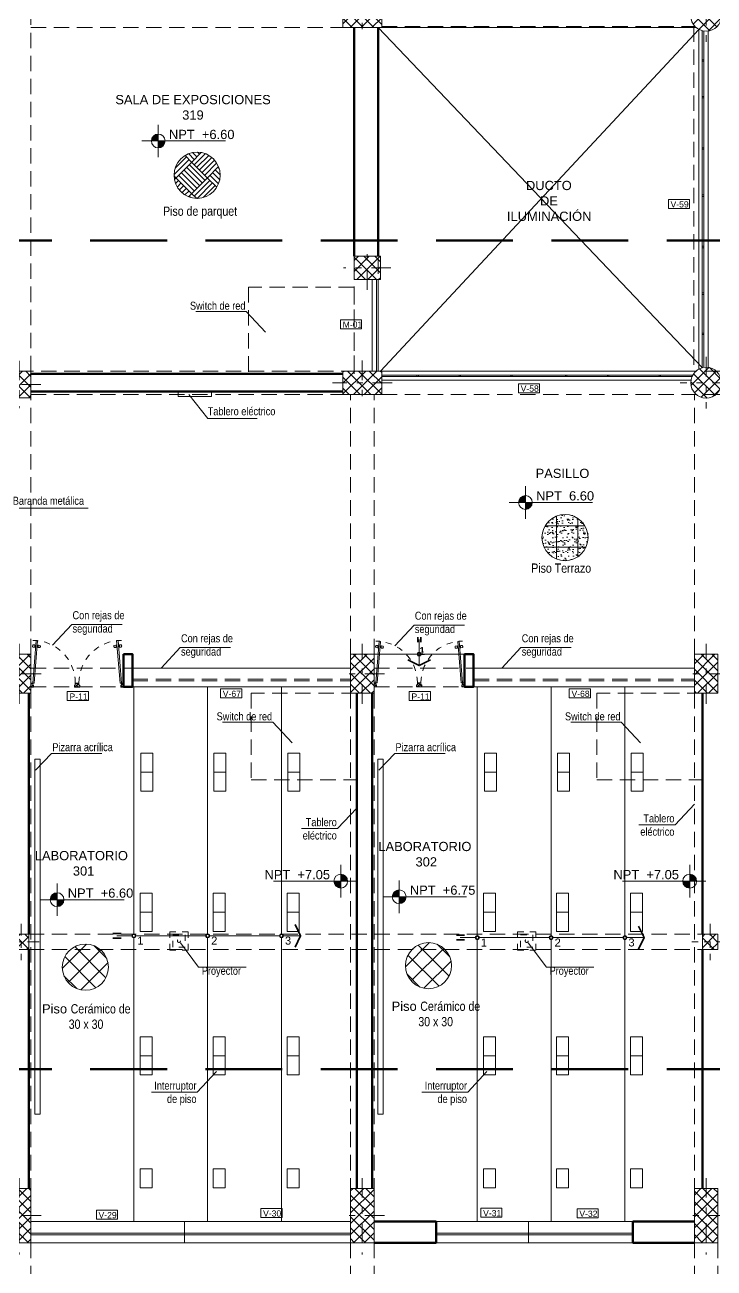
# Model space of a CAD drawing. Header units: inches. Extents: x 140 to 978, y -82 to 38.
# Drawn here: x 773.88 to 785.09, y -11.91 to 8.28 of the extents above; entities that cross this region are included whole.
import ezdxf

# ---------------------------------------------------------------- set-up
doc = ezdxf.new("R2010")
doc.units = ezdxf.units.IN
doc.header["$MEASUREMENT"] = 0
for name, pattern in [('CONTINUA', [0]), ('DASHDOT2', [12.7, 6.35, -3.175, 0, -3.175]), ('DASHED', [0.75, 0.5, -0.25]), ('DASHED2', [0.375, 0.25, -0.125])]:
    doc.linetypes.add(name, pattern=pattern)
doc.layers.get('0').update_dxf_attribs({"lineweight": 0})
for name, color, linetype, lineweight in [('UNSAAC-COLUMNA', 24, 'Continuous', 0), ('UNSAAC-CORTE MURO', 42, 'Continuous', 35), ('UNSAAC-COTA', 48, 'Continuous', 0), ('UNSAAC-EJE COLUMNA', 22, 'DASHDOT2', 0), ('UNSAAC-FACHADA(2DO PLANO)', 7, 'Continuous', 30), ('UNSAAC-LINEA DE CORTE', 7, 'Continuous', 70), ('UNSAAC-LLAMADOS', 88, 'Continuous', 0), ('UNSAAC-MUEBLE', 254, 'Continuous', 0), ('UNSAAC-MURETE', 146, 'Continuous', 20), ('UNSAAC-MUROS', 7, 'Continuous', 70), ('UNSAAC-PISOS', 253, 'Continuous', 0), ('UNSAAC-PROYECCIONES', 38, 'DASHED2', 0), ('UNSAAC-TEXTOS', 250, 'Continuous', 0), ('UNSAAC-TEXTURAS', 250, 'Continuous', 0), ('UNSAAC-VANOS', 24, 'Continuous', 0)]:
    doc.layers.add(name, color=color, linetype=linetype, lineweight=lineweight)
doc.styles.add('5mm', font='GOTHIC.TTF', dxfattribs={"height": 5})
doc.styles.add('narrow', font='')
doc.styles.get("Standard").update_dxf_attribs({"font": 'arial.ttf'})
doc.styles.get('narrow').set_extended_font_data('Arial Narrow', italic=True)
doc.dimstyles.new('1EN75', dxfattribs={"dimtxt": 0.15, "dimasz": 0.06, "dimexe": 0.1, "dimexo": 0.15, "dimgap": 0.025, "dimtad": 1, "dimzin": 1, "dimdsep": 46, "dimtxsty": 'narrow', "dimblk": 'DOT', "dimcen": 0.1, "dimclrd": 256, "dimclre": 256, "dimclrt": 256, "dimaunit": 1, "dimadec": 3, "dimazin": 0, "dimtfac": 1, "dimtmove": 2, "dimatfit": 3, "dimldrblk": 'ARCHTICK', "dimfxl": 0.3, "dimfxlon": 1, "dimtolj": 1, "dimtzin": 0, "dimlwd": 0, "dimlwe": 0, "dimarcsym": 0})

# ---------------------------------------------------------------- blocks, each defined once
blk = doc.blocks.new('PRTX80')
at = {"layer": 'UNSAAC-TEXTOS'}
h = blk.add_hatch(dxfattribs=at)
h.set_pattern_fill('ANSI31', color=256, scale=0.01, style=0)
h.set_pattern_definition([(45, (-1.629623, -4.234902), (-0.02245064, 0.02245064), [])])
h.paths.add_polyline_path([(-0.755, 0.036), (-0.8, 0.036), (-0.8, -0.036), (-0.769, -0.036), (-0.769, 0), (-0.755, 0)])
h.paths.add_polyline_path([(0, 0.036), (-0.045, 0.036), (-0.045, 0), (-0.032, 0), (-0.032, -0.036), (0, -0.036)])
at = {"layer": 'UNSAAC-PROYECCIONES', "ltscale": 0.15}
blk.add_arc((-0.032, -0.036), 0.737, 180, 270, dxfattribs=at)
at = {"layer": 'UNSAAC-TEXTOS'}
for p, q in [((-0.165, -0.662), (-0.166, -0.669)), ((-0.162, -0.67), (-0.166, -0.669)), ((-0.162, -0.662), (-0.165, -0.662)), ((-0.161, -0.651), (-0.163, -0.681)), ((-0.13, -0.688), (-0.16, -0.685)), ((-0.127, -0.65), (-0.157, -0.648)), ((-0.124, -0.658), (-0.126, -0.68)), ((-0.126, -0.68), (-0.126, -0.684)), ((-0.11, -0.682), (-0.126, -0.68)), ((-0.123, -0.654), (-0.124, -0.658)), ((-0.108, -0.659), (-0.124, -0.658)), ((-0.085, -0.684), (-0.07, -0.685)), ((-0.083, -0.661), (-0.068, -0.663)), ((-0.068, -0.663), (-0.07, -0.685)), ((-0.07, -0.685), (-0.07, -0.689)), ((-0.068, -0.659), (-0.068, -0.663)), ((-0.067, -0.693), (-0.037, -0.695)), ((-0.064, -0.655), (-0.034, -0.658)), ((-0.03, -0.662), (-0.033, -0.692)), ((-0.032, -0.681), (-0.028, -0.681)), ((-0.031, -0.673), (-0.028, -0.673)), ((-0.028, -0.673), (-0.028, -0.681))]:
    blk.add_line(p, q, dxfattribs=at)
for points in [[(-0.8, 0.036), (-0.755, 0.036), (-0.755, 0), (-0.769, 0), (-0.769, -0.036), (-0.8, -0.036), (-0.8, 0.036)], [(-0.045, 0.036), (0, 0.036), (0, -0.036), (-0.032, -0.036), (-0.032, 0), (-0.045, 0), (-0.045, 0.036)]]:
    blk.add_lwpolyline(points, dxfattribs=at)
blk.add_lwpolyline([(-0.056, -0.034), (-0.032, -0.036), (-0.093, -0.77), (-0.117, -0.768)], close=True, dxfattribs=at)
for centre, start, end in [((-0.16, -0.681), 175.2462, 265.2462), ((-0.157, -0.651), 85.2462, 175.2462), ((-0.13, -0.684), 265.2462, 355.2462), ((-0.127, -0.654), 355.2462, 85.2462), ((-0.067, -0.689), 175.2462, 265.2462), ((-0.064, -0.659), 85.2462, 175.2462), ((-0.037, -0.691), 265.2462, 355.2462), ((-0.034, -0.662), 355.2462, 85.2462)]:
    blk.add_arc(centre, 0.00375, start, end, dxfattribs=at)
blk = doc.blocks.new('A$C1DC20D96')
at = {"layer": 'UNSAAC-MUEBLE', "xscale": -1.167239801663273, "yscale": 1.167239801663273, "zscale": 1.167239801663273, "rotation": 180}
blk.add_blockref('PRTX80', (0, 0.034), dxfattribs=at)
blk = doc.blocks.new('colum2')
at = {"layer": 'UNSAAC-TEXTURAS'}
h = blk.add_hatch(dxfattribs=at)
h.set_pattern_fill('ANSI37', color=256)
h.paths.add_polyline_path([(872.373, 198.546), (872.373, 198.421), (872.498, 198.421), (872.498, 198.546)])
h.paths.add_polyline_path([(872.498, 198.421), (872.623, 198.421), (872.623, 198.546), (872.498, 198.546)])
h.paths.add_polyline_path([(872.498, 198.296), (872.623, 198.296), (872.623, 198.421), (872.498, 198.421)])
h.paths.add_polyline_path([(872.498, 198.421), (872.373, 198.421), (872.373, 198.296), (872.498, 198.296)])
at = {"layer": 'UNSAAC-COLUMNA'}
blk.add_lwpolyline([(872.373, 198.546), (872.623, 198.546), (872.623, 198.296), (872.373, 198.296)], close=True, dxfattribs=at)
at = {"layer": 'UNSAAC-EJE COLUMNA', "ltscale": 0.03}
for p, q in [((872.498, 198.716), (872.498, 198.126)), ((872.793, 198.421), (872.203, 198.421))]:
    blk.add_line(p, q, dxfattribs=at)
blk = doc.blocks.new('c3')
at = {"layer": 'UNSAAC-TEXTURAS'}
h = blk.add_hatch(dxfattribs=at)
h.set_pattern_fill('ANSI37', color=256)
h.set_pattern_definition([(45, (-850.00334, -183.11182), (-0.088388348, 0.088388348), []), (135, (-850.00334, -183.11182), (-0.088388348, -0.088388348), [])])
h.paths.add_polyline_path([(0.188, 0.43), (0, 0.43), (0, 0.215), (0.188, 0.215)])
h.paths.add_polyline_path([(0.38, 0.389), (0.375, 0.43), (0.188, 0.43), (0.188, 0.215), (0.38, 0.215)])
h.paths.add_polyline_path([(0.38, 0.215), (0.188, 0.215), (0.188, 0), (0.38, 0)])
h.paths.add_polyline_path([(0.188, 0.215), (0, 0.215), (0, 0.099), (0, 0), (0.188, 0)])
at = {"layer": 'UNSAAC-COLUMNA'}
blk.add_lwpolyline([(0, 0.43), (0.38, 0.43), (0.38, 0), (0, 0)], close=True, dxfattribs=at)
at = {"layer": 'UNSAAC-EJE COLUMNA', "ltscale": 0.05}
for p, q in [((0.19, 0.6), (0.19, -0.17)), ((0.545, 0.215), (-0.17, 0.215))]:
    blk.add_line(p, q, dxfattribs=at)
blk = doc.blocks.new('c7')
at = {"layer": 'UNSAAC-TEXTURAS'}
h = blk.add_hatch(dxfattribs=at)
h.set_pattern_fill('ANSI37', color=256)
h.set_pattern_definition([(45, (-861.40334, -189.35103), (-0.088388348, 0.088388348), []), (135, (-861.40334, -189.35103), (-0.088388348, -0.088388348), [])])
h.paths.add_polyline_path([(0, 0.25), (0, 0), (0.25, 0, 0.414214)])
h.paths.add_polyline_path([(0, -0.25, 0.414214), (0.25, 0), (0, 0)])
h.paths.add_polyline_path([(0, -0.25), (0, 0), (-0.25, 0, 0.414214)])
h.paths.add_polyline_path([(0, 0), (0, 0.25, 0.414214), (-0.25, 0)])
at = {"layer": 'UNSAAC-COLUMNA'}
blk.add_circle((0, 0), 0.25, dxfattribs=at)
at = {"layer": 'UNSAAC-EJE COLUMNA', "ltscale": 0.05}
for p, q in [((0, 0.42), (0, -0.42)), ((0.42, 0), (-0.42, 0))]:
    blk.add_line(p, q, dxfattribs=at)
blk = doc.blocks.new('cs1')
at = {"layer": 'UNSAAC-TEXTURAS'}
h = blk.add_hatch(dxfattribs=at)
h.set_pattern_fill('ANSI37', color=256)
h.paths.add_polyline_path([(850.008, 169.826), (850.198, 169.826), (850.198, 170.266), (850.008, 170.266)])
h.paths.add_polyline_path([(850.198, 169.826), (850.388, 169.826), (850.388, 170.266), (850.198, 170.266)])
h.paths.add_polyline_path([(850.388, 169.826), (850.198, 169.826), (850.198, 169.386), (850.388, 169.386)])
h.paths.add_polyline_path([(850.198, 169.826), (850.008, 169.826), (850.008, 169.386), (850.198, 169.386)])
at = {"layer": 'UNSAAC-COLUMNA'}
blk.add_lwpolyline([(850.388, 169.386), (850.388, 170.266), (850.008, 170.266), (850.008, 169.386)], close=True, dxfattribs=at)
at = {"layer": 'UNSAAC-EJE COLUMNA', "ltscale": 0.05}
for p, q in [((850.198, 170.436), (850.198, 169.196)), ((850.558, 169.826), (849.828, 169.826))]:
    blk.add_line(p, q, dxfattribs=at)
blk = doc.blocks.new('c')
at = {"layer": 'UNSAAC-TEXTURAS'}
h = blk.add_hatch(dxfattribs=at)
h.set_pattern_fill('ANSI37', color=256)
h.set_pattern_definition([(45, (-855.58834, -178.38853), (-0.088388348, 0.088388348), []), (135, (-855.58834, -178.38853), (-0.088388348, -0.088388348), [])])
h.paths.add_polyline_path([(0.19, 0.635), (0, 0.635), (0, 0.316), (0.19, 0.316)])
h.paths.add_polyline_path([(0.19, 0.316), (0.38, 0.316), (0.38, 0.635), (0.19, 0.635)])
h.paths.add_polyline_path([(0.19, 0), (0.38, 0), (0.38, 0.316), (0.19, 0.316)])
h.paths.add_polyline_path([(0.19, 0.316), (0, 0.316), (0, 0), (0.19, 0)])
at = {"layer": 'UNSAAC-COLUMNA'}
blk.add_lwpolyline([(0, 0), (0, 0.635), (0.38, 0.635), (0.38, 0)], dxfattribs=at)
blk.add_lwpolyline([(0, 0.635), (0.38, 0.635), (0.38, 0), (0, 0)], close=True, dxfattribs=at)
at = {"layer": 'UNSAAC-EJE COLUMNA', "ltscale": 0.05}
for p, q in [((0.19, -0.172), (0.19, 0.805)), ((0.55, 0.316), (-0.17, 0.316))]:
    blk.add_line(p, q, dxfattribs=at)
blk = doc.blocks.new('c2')
at = {"layer": 'UNSAAC-TEXTURAS'}
h = blk.add_hatch(dxfattribs=at)
h.set_pattern_fill('ANSI37', color=256)
h.set_pattern_definition([(45, (-846.62834, -178.42103), (-0.088388348, 0.088388348), []), (135, (-846.62834, -178.42103), (-0.088388348, -0.088388348), [])])
h.paths.add_polyline_path([(0.315, 0.19), (0.315, 0.38), (0, 0.38), (0, 0.19)])
h.paths.add_polyline_path([(0.63, 0.19), (0.63, 0.38), (0.315, 0.38), (0.315, 0.19)])
h.paths.add_polyline_path([(0.315, 0.19), (0.315, 0), (0.63, 0), (0.63, 0.19)])
h.paths.add_polyline_path([(0.315, 0), (0.315, 0.19), (0, 0.19), (0, 0)])
at = {"layer": 'UNSAAC-COLUMNA'}
blk.add_lwpolyline([(0.63, 0.38), (0, 0.38), (0, 0), (0.63, 0)], close=True, dxfattribs=at)
at = {"layer": 'UNSAAC-EJE COLUMNA', "ltscale": 0.05}
for p, q in [((0.315, 0.55), (0.315, -0.17)), ((0.8, 0.19), (-0.17, 0.19))]:
    blk.add_line(p, q, dxfattribs=at)
blk = doc.blocks.new('A$C38507331')
at = {"layer": 'UNSAAC-PROYECCIONES'}
for p, q in [((-26.061, 14.902), (-26.061, 25.282)), ((-26.061, 20.486), (-20.986, 20.486)), ((-20.806, 14.906), (-20.806, 20.486)), ((-20.416, 20.486), (-20.416, 14.906)), ((-20.356, 20.505), (-15.257, 20.505)), ((-15.279, 20.505), (-15.279, 14.975)), ((-29.267, 14.906), (-20.986, 14.906)), ((-20.356, 14.906), (-9.663, 14.906)), ((-26.061, 10.306), (-26.061, 14.526)), ((-26.061, 14.526), (-20.986, 14.526)), ((-20.861, 10.306), (-20.861, 14.526)), ((-20.481, 10.306), (-20.481, 14.526)), ((-20.356, 14.526), (-9.658, 14.526)), ((-15.271, 10.306), (-15.271, 14.526)), ((-26.061, 10.076), (-20.861, 10.076)), ((-20.481, 10.076), (-15.271, 10.076)), ((-26.061, 9.776), (-20.861, 9.776)), ((-20.481, 9.776), (-15.271, 9.776)), ((-26.061, 9.671), (-26.061, 1.626)), ((-20.861, 9.671), (-20.861, 1.626)), ((-20.481, 9.671), (-20.481, 1.626)), ((-15.271, 9.671), (-15.271, 1.626)), ((-26.096, 5.756), (7.134, 5.756)), ((-26.096, 5.506), (7.134, 5.506)), ((-26.061, 1.091), (-20.861, 1.091)), ((-20.481, 1.091), (-15.271, 1.091)), ((-26.061, 0.746), (-20.861, 0.746)), ((-20.861, 0.746), (-20.481, 0.746)), ((-20.481, 0.746), (-15.271, 0.746))]:
    blk.add_line(p, q, dxfattribs=at)
for points in [[(-26.441, 0.746), (-26.441, -1.005), (-26.061, -1.005), (-26.061, 0.746)], [(-20.861, 0.746), (-20.861, -1.005), (-20.481, -1.005), (-20.481, 0.746)], [(-15.271, 0.746), (-15.271, -1.005), (-14.891, -1.005), (-14.891, 0.746)]]:
    blk.add_lwpolyline(points, dxfattribs=at)
at = {"layer": 'UNSAAC-TEXTURAS'}
for name, p in [('c2', (-20.986, 20.486)), ('c7', (-15.081, 20.676)), ('c3', (-26.441, 14.472)), ('c2', (-20.986, 14.526)), ('c7', (-15.081, 14.716)), ('c', (-26.441, 9.671)), ('c', (-20.861, 9.671)), ('c', (-15.271, 9.671)), ('colum2', (-898.719, -192.79)), ('colum2', (-887.514, -192.79)), ('cs1', (-876.449, -168.64)), ('cs1', (-870.869, -168.64)), ('cs1', (-865.279, -168.64))]:
    blk.add_blockref(name, p, dxfattribs=at)
at = {"layer": 'UNSAAC-TEXTURAS', "rotation": 270}
blk.add_blockref('c3', (-20.806, 16.771), dxfattribs=at)
blk = doc.blocks.new('_Dot')
at = {"color": 0, "linetype": 'ByBlock', "lineweight": -2}
blk.add_line((-0.5, 0), (-1, 0), dxfattribs=at)
at = {"color": 0, "linetype": 'ByBlock', "const_width": 0.5}
blk.add_lwpolyline([(-0.25, 0, 1), (0.25, 0, 1)], format="xyb", close=True, dxfattribs=at)
blk = doc.blocks.new('*D437')
at = {"layer": 'Defpoints', "color": 0, "transparency": 16777216}
for p in [(767.882, -3.534), (773.977, -13.301), (773.977, -14.301)]:
    blk.add_point(p, dxfattribs=at)
at = {"layer": 'UNSAAC-COTA', "lineweight": 0, "transparency": 16777216}
for p, q in [((767.882, -14.001), (767.882, -14.401)), ((773.977, -14.001), (773.977, -14.401)), ((767.942, -14.301), (773.917, -14.301))]:
    blk.add_line(p, q, dxfattribs=at)
at = {"layer": 'UNSAAC-COTA', "lineweight": 0, "transparency": 16777216, "xscale": 0.06, "yscale": 0.06, "zscale": 0.06, "rotation": 180}
blk.add_blockref('_Dot', (767.882, -14.301), dxfattribs=at)
at = {"layer": 'UNSAAC-COTA', "lineweight": 0, "transparency": 16777216, "xscale": 0.06, "yscale": 0.06, "zscale": 0.06}
blk.add_blockref('_Dot', (773.977, -14.301), dxfattribs=at)
at = {"layer": 'UNSAAC-COTA', "transparency": 16777216, "insert": (770.929, -14.199), "char_height": 0.15, "attachment_point": 5, "style": 'narrow'}
blk.add_mtext('\\A1;6.10', dxfattribs=at)
blk = doc.blocks.new('_ArchTick')
at = {"layer": 'UNSAAC-FACHADA(2DO PLANO)', "color": 0, "const_width": 0.15}
blk.add_lwpolyline([(-0.5, -0.5), (0.5, 0.5)], dxfattribs=at)
blk = doc.blocks.new('*D475')
at = {"layer": 'Defpoints', "color": 0, "transparency": 16777216}
for p in [(767.882, -3.534), (807.487, -13.301), (807.487, -15.701)]:
    blk.add_point(p, dxfattribs=at)
at = {"layer": 'UNSAAC-COTA', "lineweight": 0, "transparency": 16777216}
for p, q in [((767.882, -15.401), (767.882, -15.801)), ((807.487, -15.401), (807.487, -15.801)), ((767.942, -15.701), (807.427, -15.701))]:
    blk.add_line(p, q, dxfattribs=at)
at = {"layer": 'UNSAAC-COTA', "lineweight": 0, "transparency": 16777216, "xscale": 0.06, "yscale": 0.06, "zscale": 0.06, "rotation": 180}
blk.add_blockref('_Dot', (767.882, -15.701), dxfattribs=at)
at = {"layer": 'UNSAAC-COTA', "lineweight": 0, "transparency": 16777216, "xscale": 0.06, "yscale": 0.06, "zscale": 0.06}
blk.add_blockref('_Dot', (807.487, -15.701), dxfattribs=at)
at = {"layer": 'UNSAAC-COTA', "transparency": 16777216, "insert": (787.684, -15.599), "char_height": 0.15, "attachment_point": 5, "style": 'narrow'}
blk.add_mtext('\\A1;39.61', dxfattribs=at)
blk = doc.blocks.new('npt')
at = {"layer": 'UNSAAC-TEXTOS'}
h = blk.add_hatch(color=0, dxfattribs=at)
h.dxf.hatch_style = 1
h.paths.add_polyline_path([(0.0522, 0), (0, 0), (0, -0.0522, 0.414214)])
h.paths.add_polyline_path([(0, 0.0522, 0.414214), (-0.0522, 0), (0, 0)])
at = {"layer": 'UNSAAC-TEXTOS', "color": 0}
for p, q in [((0, -0.1228), (0, 0.1228)), ((-0.1228, 0), (0.507, 0))]:
    blk.add_line(p, q, dxfattribs=at)
blk.add_circle((0, 0), 0.0522, dxfattribs=at)
blk = doc.blocks.new('IVOMAEPOR')
at = {"layer": 'UNSAAC-TEXTOS', "linetype": 'Continuous'}
h = blk.add_hatch(dxfattribs=at)
h.set_pattern_fill('AR-PARQ1', color=256, scale=0.03, angle=45, style=0)
h.set_pattern_definition([(135, (103.5357, 167.95308), (-0.50912, 0), [0.36, -0.36]), (135, (103.5781, 167.9955), (-0.50912, 0), [0.36, -0.36]), (135, (103.62054, 168.03793), (-0.50912, 0), [0.36, -0.36]), (135, (103.66297, 168.08036), (-0.50912, 0), [0.36, -0.36]), (135, (103.7054, 168.12278), (-0.50912, 0), [0.36, -0.36]), (135, (103.74782, 168.1652), (-0.50912, 0), [0.36, -0.36]), (135, (103.79025, 168.20763), (-0.50912, 0), [0.36, -0.36]), (45, (103.28113, 168.20763), (0.50912, 0), [0.36, -0.36]), (45, (103.2387, 168.25006), (0.50912, 0), [0.36, -0.36]), (45, (103.19628, 168.2925), (0.50912, 0), [0.36, -0.36]), (45, (103.15385, 168.3349), (0.50912, 0), [0.36, -0.36]), (45, (103.11142, 168.37734), (0.50912, 0), [0.36, -0.36]), (45, (103.069, 168.41977), (0.50912, 0), [0.36, -0.36]), (45, (103.02657, 168.4622), (0.50912, 0), [0.36, -0.36])])
h.paths.add_polyline_path([(103.418, 167.952, 1), (104.168, 167.952, 1)])
at = {"layer": 'UNSAAC-TEXTOS'}
blk.add_circle((103.793, 167.954), 0.375, dxfattribs=at)
at = {"layer": 'UNSAAC-TEXTOS', "insert": (103.24, 167.446), "char_height": 0.15, "width": 1.44512, "attachment_point": 1, "style": 'narrow'}
blk.add_mtext('{\\fArial Narrow|b0|i0|c0|p34;Piso de parquet}', dxfattribs=at)
blk = doc.blocks.new('cañon planta')
at = {"layer": 'UNSAAC-MUEBLE', "linetype": 'DASHED', "ltscale": 0.09}
blk.add_lwpolyline([(750.392, 72.439), (750.692, 72.439), (750.692, 72.139), (750.392, 72.139), (750.392, 72.439)], dxfattribs=at)
blk.add_lwpolyline([(750.442, 72.389), (750.642, 72.389), (750.642, 72.189), (750.442, 72.189)], close=True, dxfattribs=at)
blk.add_circle((750.542, 72.289), 0.025, dxfattribs=at)

msp = doc.modelspace()

# ---------------------------------------------------------------- hatches: boundary and pattern name
at = {"layer": 'UNSAAC-TEXTOS'}
h = msp.add_hatch(dxfattribs=at)
h.set_pattern_fill('_USER', color=256, scale=0.345285, style=0, double=1, pattern_type=0)
h.set_pattern_definition([(0, (782.52545, -0.2027), (0, 0.34529), []), (90, (782.52545, -0.2027), (-0.34529, 2e-17), [])])
edge = h.paths.add_edge_path()
edge.add_arc((782.663, -0.048), 0.375, 0, 360)
h = msp.add_hatch(dxfattribs=at)
h.set_pattern_fill('AR-SAND', color=256, scale=0.0625, style=0, double=1)
h.set_pattern_definition([(37.5, (1181.0337, 79.37526), (-0.003937085, 0.120426486), [0, -0.095, 0, -0.10625, 0, -0.1015625]), (7.5, (1181.0337, 79.37526), (0.110611044, 0.17638413), [0, -0.05125, 0, -0.085625, 0, -0.0328125]), (327.5, (1180.95683, 79.37526), (0.194633866, 0.00035369), [0, -0.03125, 0, -0.1125, 0, -0.146875]), (317.5, (1180.95683, 79.37526), (0.18788291, 0.05485472), [0, -0.015625, 0, -0.07375, 0, -0.084375])])
edge = h.paths.add_edge_path()
edge.add_arc((782.67, -0.046), 0.373, 0, 360)
h = msp.add_hatch(dxfattribs=at)
h.set_pattern_fill('_USER', color=256, scale=0.23019, angle=45, style=0, double=1, pattern_type=0)
h.set_pattern_definition([(45, (709.49657, -93.84666), (-0.16276894, 0.16276894), []), (135, (709.49657, -93.84666), (-0.16276894, -0.16276894), [])])
edge = h.paths.add_edge_path()
edge.add_arc((774.864, -7.026), 0.375, 0, 360)
h = msp.add_hatch(dxfattribs=at)
h.set_pattern_fill('_USER', color=256, scale=0.23019, angle=45, style=0, double=1, pattern_type=0)
h.set_pattern_definition([(45, (715.07625, -93.82222), (-0.16276894, 0.16276894), []), (135, (715.07625, -93.82222), (-0.16276894, -0.16276894), [])])
edge = h.paths.add_edge_path()
edge.add_arc((780.443, -7.001), 0.375, 0, 360)

# ---------------------------------------------------------------- linework, layer by layer
at = {"layer": 'UNSAAC-CORTE MURO'}
for p, q in [((780.27, -1.665), (780.27, -1.747)), ((780.318, -1.665), (780.318, -1.747))]:
    msp.add_line(p, q, dxfattribs=at)
at = {"layer": 'UNSAAC-CORTE MURO', "ltscale": 0.03}
for p, q in [((775.311, -6.476), (775.445, -6.476)), ((775.311, -6.552), (775.445, -6.552)), ((780.896, -6.506), (781.03, -6.506)), ((780.896, -6.582), (781.03, -6.582))]:
    msp.add_line(p, q, dxfattribs=at)
at = {"layer": 'UNSAAC-CORTE MURO'}
for points in [[(780.477, -2.034), (780.292, -2.125), (780.106, -2.034)], [(778.274, -6.33), (778.364, -6.516), (778.274, -6.701)], [(783.859, -6.36), (783.949, -6.546), (783.859, -6.731)]]:
    msp.add_lwpolyline(points, dxfattribs=at)
for centre in [(780.292, -1.941), (775.652, -6.516), (776.852, -6.516), (778.052, -6.516), (781.237, -6.546), (782.437, -6.546), (783.637, -6.546)]:
    msp.add_circle(centre, 0.0278, dxfattribs=at)
at = {"layer": 'UNSAAC-LINEA DE CORTE', "linetype": 'DASHED', "ltscale": 2.5}
for p, q in [((756.191, 4.777), (815.594, 4.777)), ((756.191, -8.683), (815.594, -8.683))]:
    msp.add_line(p, q, dxfattribs=at)
at = {"layer": 'UNSAAC-LLAMADOS', "ltscale": 2.5}
for points in [[(776.661, 3.624), (777.479, 3.624), (777.792, 3.288)], [(777.656, 1.886), (776.857, 1.886), (776.548, 2.279)], [(774.908, 0.432), (773.712, 0.432), (773.452, 0.164)], [(775.46, -1.46), (774.642, -1.46), (774.33, -1.796)], [(781.026, -1.468), (780.208, -1.468), (779.896, -1.804)], [(777.224, -1.835), (776.406, -1.835), (776.094, -2.171)], [(782.765, -1.835), (781.946, -1.835), (781.634, -2.171)], [(777.095, -3.047), (777.913, -3.047), (778.225, -3.383)], [(782.759, -3.047), (783.577, -3.047), (783.89, -3.383)], [(775.132, -3.555), (774.313, -3.555), (774.053, -3.824)], [(780.712, -3.555), (779.893, -3.555), (779.633, -3.824)], [(778.376, -4.775), (778.965, -4.775), (779.277, -4.44)], [(783.866, -4.714), (784.455, -4.714), (784.767, -4.378)], [(775.938, -9.054), (776.683, -9.054), (776.996, -8.719)], [(780.336, -9.054), (781.081, -9.054), (781.394, -8.719)]]:
    msp.add_lwpolyline(points, dxfattribs=at)
at = {"layer": 'UNSAAC-LLAMADOS'}
for points in [[(777.476, -7.023), (776.705, -7.023), (776.41, -6.631)], [(783.131, -7.023), (782.36, -7.023), (782.065, -6.631)]]:
    msp.add_lwpolyline(points, dxfattribs=at)
at = {"layer": 'UNSAAC-MUEBLE', "ltscale": 2.5}
for points in [[(776.375, 2.314), (776.914, 2.314), (776.914, 2.243), (776.375, 2.243)], [(774.04, -3.644), (774.128, -3.644), (774.128, -9.411), (774.04, -9.411)], [(779.62, -3.644), (779.708, -3.644), (779.708, -9.411), (779.62, -9.411)]]:
    msp.add_lwpolyline(points, close=True, dxfattribs=at)
at = {"layer": 'UNSAAC-MUEBLE'}
for points in [[(775.767, -3.548), (775.962, -3.548), (775.962, -3.858), (775.767, -3.858)], [(776.954, -3.548), (777.149, -3.548), (777.149, -3.858), (776.954, -3.858)], [(778.156, -3.548), (778.351, -3.548), (778.351, -3.858), (778.156, -3.858)], [(781.352, -3.548), (781.547, -3.548), (781.547, -3.858), (781.352, -3.858)], [(782.539, -3.548), (782.734, -3.548), (782.734, -3.858), (782.539, -3.858)], [(783.741, -3.548), (783.936, -3.548), (783.936, -3.858), (783.741, -3.858)], [(775.767, -3.858), (775.962, -3.858), (775.962, -4.169), (775.767, -4.169)], [(776.954, -3.858), (777.149, -3.858), (777.149, -4.169), (776.954, -4.169)], [(778.156, -3.858), (778.351, -3.858), (778.351, -4.169), (778.156, -4.169)], [(781.352, -3.858), (781.547, -3.858), (781.547, -4.169), (781.352, -4.169)], [(782.539, -3.858), (782.734, -3.858), (782.734, -4.169), (782.539, -4.169)], [(783.741, -3.858), (783.936, -3.858), (783.936, -4.169), (783.741, -4.169)], [(775.754, -5.823), (775.95, -5.823), (775.95, -6.134), (775.754, -6.134)], [(776.942, -5.823), (777.137, -5.823), (777.137, -6.134), (776.942, -6.134)], [(778.143, -5.823), (778.338, -5.823), (778.338, -6.134), (778.143, -6.134)], [(781.339, -5.823), (781.535, -5.823), (781.535, -6.134), (781.339, -6.134)], [(782.527, -5.823), (782.722, -5.823), (782.722, -6.134), (782.527, -6.134)], [(783.728, -5.823), (783.923, -5.823), (783.923, -6.134), (783.728, -6.134)], [(775.754, -6.134), (775.95, -6.134), (775.95, -6.444), (775.754, -6.444)], [(776.942, -6.134), (777.137, -6.134), (777.137, -6.444), (776.942, -6.444)], [(778.143, -6.134), (778.338, -6.134), (778.338, -6.444), (778.143, -6.444)], [(781.339, -6.134), (781.535, -6.134), (781.535, -6.444), (781.339, -6.444)], [(782.527, -6.134), (782.722, -6.134), (782.722, -6.444), (782.527, -6.444)], [(783.728, -6.134), (783.923, -6.134), (783.923, -6.444), (783.728, -6.444)], [(775.754, -8.156), (775.95, -8.156), (775.95, -8.467), (775.754, -8.467)], [(776.942, -8.156), (777.137, -8.156), (777.137, -8.467), (776.942, -8.467)], [(778.143, -8.156), (778.338, -8.156), (778.338, -8.467), (778.143, -8.467)], [(781.339, -8.156), (781.535, -8.156), (781.535, -8.467), (781.339, -8.467)], [(782.527, -8.156), (782.722, -8.156), (782.722, -8.467), (782.527, -8.467)], [(783.728, -8.156), (783.923, -8.156), (783.923, -8.467), (783.728, -8.467)], [(775.754, -8.467), (775.95, -8.467), (775.95, -8.777), (775.754, -8.777)], [(776.942, -8.467), (777.137, -8.467), (777.137, -8.777), (776.942, -8.777)], [(778.143, -8.467), (778.338, -8.467), (778.338, -8.777), (778.143, -8.777)], [(781.339, -8.467), (781.535, -8.467), (781.535, -8.777), (781.339, -8.777)], [(782.527, -8.467), (782.722, -8.467), (782.722, -8.777), (782.527, -8.777)], [(783.728, -8.467), (783.923, -8.467), (783.923, -8.777), (783.728, -8.777)], [(775.754, -10.3), (775.95, -10.3), (775.95, -10.611), (775.754, -10.611)], [(776.942, -10.3), (777.137, -10.3), (777.137, -10.611), (776.942, -10.611)], [(778.143, -10.3), (778.338, -10.3), (778.338, -10.611), (778.143, -10.611)], [(781.339, -10.3), (781.535, -10.3), (781.535, -10.611), (781.339, -10.611)], [(782.527, -10.3), (782.722, -10.3), (782.722, -10.611), (782.527, -10.611)], [(783.728, -10.3), (783.923, -10.3), (783.923, -10.611), (783.728, -10.611)]]:
    msp.add_lwpolyline(points, close=True, dxfattribs=at)
at = {"layer": 'UNSAAC-MURETE'}
for p, q in [((784.84, 8.208), (784.84, 2.69)), ((784.99, 8.181), (784.99, 2.717)), ((775.627, -2.171), (779.177, -2.171)), ((779.177, -2.171), (779.177, -2.471)), ((781.177, -2.171), (784.767, -2.171)), ((781.177, -2.471), (781.177, -2.171)), ((779.177, -2.471), (775.627, -2.471)), ((784.767, -2.471), (781.177, -2.471))]:
    msp.add_line(p, q, dxfattribs=at)
at = {"layer": 'UNSAAC-MURETE', "ltscale": 0.01}
msp.add_line((779.525, 2.659), (779.525, 4.144), dxfattribs=at)
at = {"layer": 'UNSAAC-MURETE'}
for points in [[(784.796, 8.239), (779.682, 8.239), (779.682, 8.389), (784.71, 8.389)], [(784.796, 2.659), (779.682, 2.659), (779.682, 2.509), (784.71, 2.509)], [(773.977, -11.156), (776.477, -11.156), (776.477, -11.501), (773.977, -11.501), (773.977, -11.27)]]:
    msp.add_lwpolyline(points, dxfattribs=at)
for points in [[(776.477, -11.156), (779.177, -11.156), (779.177, -11.501), (776.477, -11.501)], [(780.567, -11.156), (782.067, -11.156), (782.067, -11.501), (780.567, -11.501)], [(782.067, -11.156), (783.767, -11.156), (783.767, -11.501), (782.067, -11.501)]]:
    msp.add_lwpolyline(points, close=True, dxfattribs=at)
at = {"layer": 'UNSAAC-MUROS'}
for p, q in [((779.232, 8.239), (779.232, 4.524)), ((779.622, 4.524), (779.622, 8.239)), ((773.977, 2.614), (779.052, 2.614)), ((775.032, 2.324), (773.977, 2.324)), ((775.752, 2.324), (775.032, 2.324)), ((775.032, 2.324), (775.032, 2.324)), ((779.052, 2.324), (775.752, 2.324)), ((775.752, 2.324), (775.752, 2.324)), ((773.942, -6.491), (773.942, -2.576)), ((779.277, -2.576), (779.277, -10.621)), ((779.527, -10.621), (779.527, -2.576)), ((784.897, -2.576), (784.897, -6.491)), ((773.942, -10.621), (773.942, -6.741)), ((784.897, -6.741), (784.897, -10.621)), ((779.557, -11.156), (780.567, -11.156)), ((780.567, -11.156), (780.567, -11.501)), ((783.767, -11.156), (784.767, -11.156)), ((783.767, -11.501), (783.767, -11.156)), ((780.567, -11.501), (779.557, -11.501)), ((784.767, -11.501), (783.767, -11.501))]:
    msp.add_line(p, q, dxfattribs=at)
for points in [[(775.482, -1.941), (775.632, -1.941), (775.632, -2.471), (775.482, -2.471)], [(781.027, -1.941), (781.177, -1.941), (781.177, -2.471), (781.027, -2.471)]]:
    msp.add_lwpolyline(points, close=True, dxfattribs=at)
at = {"layer": 'UNSAAC-PISOS'}
for p, q in [((779.557, -1.941), (781.027, -1.941)), ((775.652, -6.488), (775.652, -2.471)), ((776.852, -6.488), (776.852, -2.471)), ((778.052, -6.488), (778.052, -2.471)), ((781.237, -6.518), (781.237, -2.471)), ((782.437, -6.518), (782.437, -2.471)), ((783.637, -6.518), (783.637, -2.471)), ((775.652, -11.156), (775.652, -6.544)), ((776.852, -11.156), (776.852, -6.544)), ((778.052, -11.156), (778.052, -6.544)), ((781.237, -11.156), (781.237, -6.574)), ((782.437, -11.156), (782.437, -6.574)), ((783.637, -11.156), (783.637, -6.574))]:
    msp.add_line(p, q, dxfattribs=at)
at = {"layer": 'UNSAAC-PROYECCIONES', "linetype": 'CONTINUA'}
for p, q in [((779.622, 8.239), (784.901, 2.713)), ((779.662, 2.659), (784.84, 8.208))]:
    msp.add_line(p, q, dxfattribs=at)
at = {"layer": 'UNSAAC-PROYECCIONES'}
for p, q in [((777.559, -3.985), (779.277, -3.985)), ((783.179, -3.985), (784.897, -3.985))]:
    msp.add_line(p, q, dxfattribs=at)
for points in [[(779.232, 2.614), (779.232, 4.023), (777.514, 4.023), (777.514, 2.614)], [(779.277, -3.985), (779.277, -2.576), (777.559, -2.576), (777.559, -3.985)], [(784.897, -3.985), (784.897, -2.576), (783.179, -2.576), (783.179, -3.985)]]:
    msp.add_lwpolyline(points, dxfattribs=at)
at = {"layer": 'UNSAAC-TEXTOS'}
for points in [[(784.343, 5.445), (784.687, 5.445), (784.687, 5.299), (784.343, 5.299)], [(779.012, 3.492), (779.355, 3.492), (779.355, 3.346), (779.012, 3.346)], [(781.907, 2.453), (782.25, 2.453), (782.25, 2.307), (781.907, 2.307)], [(774.57, -2.55), (774.914, -2.55), (774.914, -2.696), (774.57, -2.696)], [(777.063, -2.505), (777.406, -2.505), (777.406, -2.651), (777.063, -2.651)], [(780.13, -2.55), (780.473, -2.55), (780.473, -2.696), (780.13, -2.696)], [(782.732, -2.505), (783.076, -2.505), (783.076, -2.651), (782.732, -2.651)], [(775.042, -10.974), (775.386, -10.974), (775.386, -11.12), (775.042, -11.12)], [(777.717, -10.946), (778.061, -10.946), (778.061, -11.092), (777.717, -11.092)], [(781.295, -10.942), (781.638, -10.942), (781.638, -11.088), (781.295, -11.088)], [(782.86, -10.952), (783.203, -10.952), (783.203, -11.098), (782.86, -11.098)]]:
    msp.add_lwpolyline(points, close=True, dxfattribs=at)
for centre in [(782.663, -0.047), (774.864, -7.026), (780.443, -7.001)]:
    msp.add_circle(centre, 0.375, dxfattribs=at)
at = {"layer": 'UNSAAC-VANOS', "ltscale": 0.01}
for p, q in [((784.895, 2.711), (784.895, 8.187)), ((784.92, 2.716), (784.92, 8.182)), ((779.597, 2.659), (779.597, 4.144)), ((779.622, 2.659), (779.622, 4.144)), ((779.682, 2.594), (784.74, 2.594)), ((779.682, 2.569), (784.728, 2.569)), ((773.977, -11.349), (776.477, -11.349)), ((773.977, -11.374), (776.477, -11.374)), ((776.477, -11.349), (779.177, -11.349)), ((776.477, -11.374), (779.177, -11.374)), ((780.567, -11.349), (782.067, -11.349)), ((780.567, -11.374), (782.067, -11.374)), ((782.067, -11.349), (783.767, -11.349)), ((782.067, -11.374), (783.767, -11.374))]:
    msp.add_line(p, q, dxfattribs=at)
at = {"layer": 'UNSAAC-VANOS', "linetype": 'DASHED2'}
for p, q in [((775.632, -2.347), (779.177, -2.347)), ((775.632, -2.372), (779.177, -2.372)), ((781.177, -2.347), (784.767, -2.347)), ((781.177, -2.372), (784.767, -2.372))]:
    msp.add_line(p, q, dxfattribs=at)
at = {"layer": 'UNSAAC-VANOS'}
for points in [[(784.895, 7.716), (784.92, 7.716), (784.92, 7.691), (784.895, 7.691)], [(784.895, 7.12), (784.92, 7.12), (784.92, 7.095), (784.895, 7.095)], [(784.895, 6.286), (784.92, 6.286), (784.92, 6.261), (784.895, 6.261)], [(784.895, 5.521), (784.92, 5.521), (784.92, 5.496), (784.895, 5.496)], [(784.895, 4.685), (784.92, 4.685), (784.92, 4.66), (784.895, 4.66)], [(784.895, 3.928), (784.92, 3.928), (784.92, 3.903), (784.895, 3.903)], [(784.895, 3.276), (784.92, 3.276), (784.92, 3.251), (784.895, 3.251)], [(780.256, 2.594), (780.281, 2.594), (780.281, 2.569), (780.256, 2.569)], [(780.94, 2.594), (780.966, 2.594), (780.966, 2.569), (780.94, 2.569)], [(781.78, 2.594), (781.805, 2.594), (781.805, 2.569), (781.78, 2.569)], [(782.669, 2.594), (782.694, 2.594), (782.694, 2.569), (782.669, 2.569)], [(783.353, 2.594), (783.378, 2.594), (783.378, 2.569), (783.353, 2.569)], [(784.192, 2.594), (784.217, 2.594), (784.217, 2.569), (784.192, 2.569)]]:
    msp.add_lwpolyline(points, close=True, dxfattribs=at)
for points in [[(780.292, -1.7), (780.292, -2.125)], [(775.375, -6.516), (775.375, -6.516), (775.375, -6.516), (775.375, -6.516), (775.375, -6.516), (775.624, -6.516)], [(775.68, -6.516), (776.824, -6.516)], [(776.88, -6.516), (778.024, -6.516)], [(778.08, -6.516), (778.364, -6.516)], [(780.96, -6.546), (780.96, -6.546), (780.96, -6.546), (780.96, -6.546), (780.96, -6.546), (781.209, -6.546)], [(781.265, -6.546), (782.409, -6.546)], [(782.465, -6.546), (783.609, -6.546)], [(783.665, -6.546), (783.949, -6.546)]]:
    msp.add_lwpolyline(points, dxfattribs=at)

# ---------------------------------------------------------------- block references
at = {"layer": 'UNSAAC-COTA'}
for p in [(25.843, -78.888), (31.499, -78.888)]:
    msp.add_blockref('cañon planta', p, dxfattribs=at)
at = {"layer": 'UNSAAC-MUEBLE'}
msp.add_blockref('A$C38507331', (800.038, -12.247), dxfattribs=at)
at = {"layer": 'UNSAAC-MUEBLE', "lineweight": 0, "ltscale": 0.4}
for p, xscale, yscale, zscale in [((773.977, -2.471), -0.8058532731326913, 0.8058532731326913, 0.8058532731326913), ((775.482, -2.471), 0.8058532731326913, 0.8058532731326913, 0.8058532731326913), ((779.557, -2.466), -0.7871124993375898, 0.7871124993375898, 0.7871124993375898), ((781.027, -2.466), 0.7871124993375898, 0.7871124993375898, 0.7871124993375898)]:
    msp.add_blockref('A$C1DC20D96', p, dxfattribs=dict(at, xscale=xscale, yscale=yscale, zscale=zscale))
at = {"layer": 'UNSAAC-PROYECCIONES'}
msp.add_blockref('IVOMAEPOR', (672.887, -162.115), dxfattribs=at)
at = {"layer": 'UNSAAC-TEXTOS', "yscale": 2.154779168756153, "zscale": 2.154779168756153}
for p, xscale in [((776.049, 6.396), 2.154779168756153), ((782.019, 0.524), 2.154779168756153), ((779.016, -5.628), -2.154779168756153), ((784.69, -5.628), -2.154779168756153), ((779.966, -5.881), 2.154779168756153), ((774.403, -5.929), 2.154779168756153)]:
    msp.add_blockref('npt', p, dxfattribs=dict(at, xscale=xscale))

# ---------------------------------------------------------------- texts
at = {"layer": 'UNSAAC-LLAMADOS', "char_height": 0.13, "style": 'narrow'}
for s, insert, width, attachment_point in [('{\\fArial Narrow|b0|i0|c0|p34;Switch de red}', (777.467, 3.653), 1.15269, 9), ('\\pi0.030627;{\\fArial Narrow|b0|i0|c0|p34;Tablero eléctrico}', (776.822, 2.07), 1.15269, 1), ('\\pi0.0056202;{\\fArial Narrow|b0|i0|c0|p34;Baranda metálica}', (773.678, 0.616), 1.15269, 1), ('{\\fArial Narrow|b0|i0|c0|p34;Con rejas de seguridad}', (774.655, -1.629), 1.15269, 7), ('{\\fArial Narrow|b0|i0|c0|p34;Con rejas de seguridad}', (780.221, -1.637), 1.15269, 7), ('{\\fArial Narrow|b0|i0|c0|p34;Con rejas de seguridad}', (776.419, -2.004), 1.15269, 7), ('{\\fArial Narrow|b0|i0|c0|p34;Con rejas de seguridad}', (781.959, -2.004), 1.15269, 7), ('{\\fArial Narrow|b0|i0|c0|p34;Switch de red}', (777.9, -3.018), 1.15269, 9), ('{\\fArial Narrow|b0|i0|c0|p34;Switch de red}', (783.565, -3.018), 1.15269, 9), ('{\\fArial Narrow|b0|i0|c0|p34;Pizarra acrílica}', (774.326, -3.387), 1.15269, 1), ('{\\fArial Narrow|b0|i0|c0|p34;Pizarra acrílica}', (779.906, -3.387), 1.15269, 1), ('{\\fArial Narrow|b0|i0|c0|p34;Tablero eléctrico}', (778.952, -4.605), 0.86017, 3), ('{\\fArial Narrow|b0|i0|c0|p34;Tablero eléctrico}', (784.442, -4.543), 0.86017, 3), ('{\\fArial Narrow|b0|i0|c0|p34;Proyector}', (777.394, -7.188), 2.19448, 9), ('{\\fArial Narrow|b0|i0|c0|p34;Proyector}', (783.049, -7.188), 2.19448, 9), ('{\\fArial Narrow|b0|i0|c0|p34;Interruptor de piso}', (776.671, -8.884), 0.86017, 3), ('{\\fArial Narrow|b0|i0|c0|p34;Interruptor de piso}', (781.069, -8.884), 0.86017, 3)]:
    msp.add_mtext(s, dxfattribs=dict(at, insert=insert, width=width, attachment_point=attachment_point))
at = {"layer": 'UNSAAC-TEXTOS', "attachment_point": 1}
for s, width, insert, char_height in [('\\pi0.077067;SALA DE EXPOSICIONES \\P\\pi1.1646;319', 2.66085, (775.274, 7.143), 0.15), ('\\pi-0.029945;DUCTO \\P\\pi0.19792;DE \\P\\pi-0.3388;ILUMINACIÓN', 0.65952, (782.058, 5.748), 0.15), ('{\\f@Arial Unicode MS|b0|i0|c0|p34;V-}59', 0.2, (784.379, 5.416), 0.1), ('{\\f@Arial Unicode MS|b0|i0|c0|p34;M-01}', 0.2, (779.048, 3.463), 0.1), ('{\\f@Arial Unicode MS|b0|i0|c0|p34;V-}58', 0.2, (781.942, 2.424), 0.1), ('{\\f@Arial Unicode MS|b0|i0|c0|p34;P-}11', 0.2, (774.606, -2.579), 0.1), ('{\\f@Arial Unicode MS|b0|i0|c0|p34;V-}67', 0.2, (777.098, -2.534), 0.1), ('{\\f@Arial Unicode MS|b0|i0|c0|p34;P-}11', 0.2, (780.166, -2.579), 0.1), ('{\\f@Arial Unicode MS|b0|i0|c0|p34;V-}68', 0.2, (782.768, -2.534), 0.1), ('{\\f@Arial Unicode MS|b0|i0|c0|p34;V-}29', 0.2, (775.078, -11.003), 0.1), ('{\\f@Arial Unicode MS|b0|i0|c0|p34;V-}30', 0.2, (777.753, -10.976), 0.1), ('{\\f@Arial Unicode MS|b0|i0|c0|p34;V-}31', 0.2, (781.331, -10.971), 0.1), ('{\\f@Arial Unicode MS|b0|i0|c0|p34;V-}32', 0.2, (782.896, -10.981), 0.1)]:
    msp.add_mtext_dynamic_manual_height_columns(s, width=width, gutter_width=1, heights=[0], dxfattribs=dict(at, insert=insert, char_height=char_height))
at = {"layer": 'UNSAAC-TEXTOS', "char_height": 0.15}
for s, insert, width, attachment_point, style in [('{\\fArial|b0|i0|c0|p34;NPT  +6.60}', (776.223, 6.577), 1.06387, 1, '5mm'), ('{\\fArial|b0|i0|c0|p34;NPT  6.60}', (782.193, 0.706), 1.06387, 1, '5mm'), ('{\\fArial Narrow|b0|i0|c0|p34;Piso Terrazo }', (782.114, -0.468), 1.52397, 1, 'narrow'), ('{\\fArial|b0|i0|c0|p34;NPT  +7.05}', (778.842, -5.447), 1.06387, 3, '5mm'), ('{\\fArial|b0|i0|c0|p34;NPT  +7.05}', (784.516, -5.447), 1.06387, 3, '5mm'), ('{\\fArial|b0|i0|c0|p34;NPT  +6.60}', (774.577, -5.747), 1.06387, 1, '5mm'), ('{\\fArial|b0|i0|c0|p34;NPT  +6.75}', (780.14, -5.699), 1.06387, 1, '5mm'), ('\\pi0.053834;{\\fArial|b0|i0|c204|p34;Piso \\fArial Narrow|b0|i0|c0|p34;Cerámico de \\P\\pi0.48777;30 x 30}', (774.105, -7.627), 1.52397, 1, 'narrow'), ('\\pi0.053834;{\\fArial|b0|i0|c204|p34;Piso \\fArial Narrow|b0|i0|c0|p34;Cerámico de \\P\\pi0.48777;30 x 30}', (779.79, -7.585), 1.52397, 1, 'narrow')]:
    msp.add_mtext(s, dxfattribs=dict(at, insert=insert, width=width, attachment_point=attachment_point, style=style))
at = {"layer": 'UNSAAC-TEXTOS'}
for s, insert, char_height, width, attachment_point in [('\\pi0.71323;PASILLO', (781.472, 1.071), 0.15, 2.27449, 1), ('1', (780.339, -1.889), 0.13, 0.04244, 5), ('1', (780.347, -1.871), 0.08, 0.04244, 5), ('\\pi0.64091;LABORATORIO \\P\\pi1.187; 302', (778.987, -4.99), 0.15, 2.77077, 1), ('\\pi0.64091;LABORATORIO \\P\\pi1.2007; 301', (773.401, -5.138), 0.15, 2.77077, 1), ('1', (775.759, -6.595), 0.13, 0.04244, 5), ('2', (776.959, -6.595), 0.13, 0.04244, 5), ('3', (778.159, -6.595), 0.13, 0.04244, 5), ('1', (781.344, -6.625), 0.13, 0.04244, 5), ('2', (782.544, -6.625), 0.13, 0.04244, 5), ('3', (783.744, -6.625), 0.13, 0.04244, 5)]:
    msp.add_mtext(s, dxfattribs=dict(at, insert=insert, char_height=char_height, width=width, attachment_point=attachment_point))

# ---------------------------------------------------------------- dimensions: what is measured, and where the dimension line sits
at = {"layer": 'UNSAAC-COTA'}
for base, p1, p2, picture, middle in [((773.976866632, -14.300829492), (767.881866632, -3.534493493), (773.976866632, -13.300829492), '*D437', (770.929366632, -14.199243544)), ((807.4869, -15.70083), (767.88187, -3.53449), (807.4869, -13.30083), '*D475', (787.68438, -15.59924))]:
    dim = msp.add_linear_dim(base=base, p1=p1, p2=p2, dimstyle='1EN75', dxfattribs=at)
    dim.commit()
    dim.dimension.update_dxf_attribs({"geometry": picture, "text_midpoint": middle})

doc.saveas('drawing.dxf')
